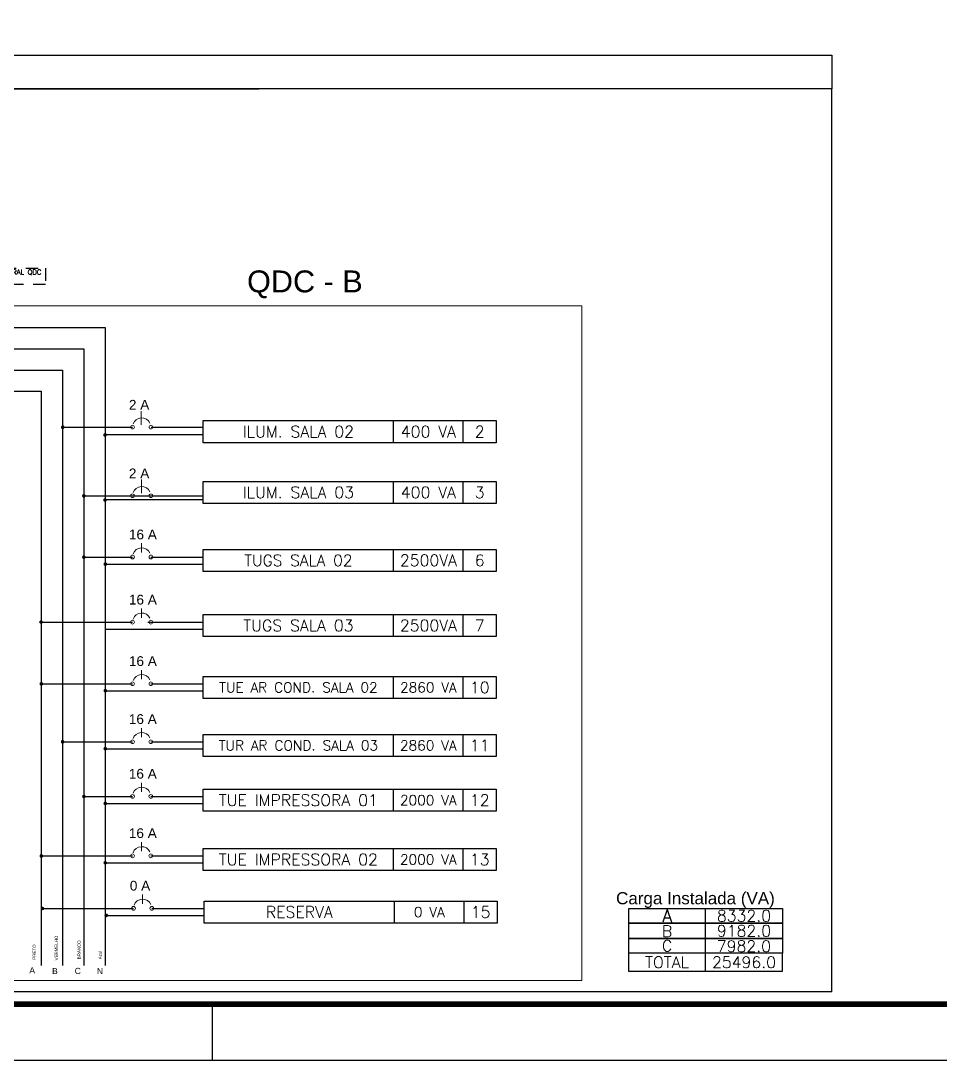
# Model space of a CAD drawing. Header units: metres. Extents: x 2999 to 3164, y 1641 to 1678.
# Drawn here: x 3071.59 to 3086.27, y 1640.57 to 1657.17 of the extents above; entities that cross this region are included whole.
import ezdxf

# ---------------------------------------------------------------- set-up
doc = ezdxf.new("R2010")
doc.units = ezdxf.units.M
doc.linetypes.add('CONTORNO_QUADRO_T', pattern=[0.35, 0.2, -0.15])
for name, color, linetype in [('2', 4, 'Continuous'), ('ARQ-FOLHA', 7, 'Continuous'), ('ELE-TEXTO04', 4, 'CONTORNO_QUADRO_T'), ('PDF3_COTA', 7, 'Continuous'), ('PDF3_DI-Barramento', 6, 'Continuous'), ('PDF3_DI-Barramento Fase 3', 4, 'Continuous'), ('PDF3_DIAGRAMA', 7, 'Continuous'), ('PDF3_Text', 7, 'Continuous'), ('VISTA FRONTAL', 7, 'Continuous')]:
    doc.layers.add(name, color=color, linetype=linetype)
doc.layers.add('PDF3_DI-Linhas do diagrama', color=7, linetype='Continuous', true_color=0xdcdcdc)
doc.layers.add('TOMADAS', color=20, linetype='Continuous', lineweight=13)
doc.styles.add('N', font='romans.shx', dxfattribs={"height": 0.13})
doc.styles.add('PDF Arial', font='arial.ttf')
doc.styles.add('SIMPLEX', font='simplex.shx', dxfattribs={"height": 0.1})
doc.styles.get("Standard").update_dxf_attribs({"font": 'arial.ttf', "height": 0.2})

# ---------------------------------------------------------------- blocks, each defined once
blk = doc.blocks.new('FOLHA A2')
at = {"layer": 'ARQ-FOLHA'}
for p, q in [((224, -420), (224, -410)), ((0, -420), (594, -420))]:
    blk.add_line(p, q, dxfattribs=at)
at = {"layer": 'ARQ-FOLHA', "const_width": 1}
blk.add_lwpolyline([(25, -410), (584, -410), (584, -10), (25, -10), (25, -410)], dxfattribs=at)

msp = doc.modelspace()

# ---------------------------------------------------------------- linework, layer by layer
at = {"ltscale": 0.005}
msp.add_line((3084.536, 1641.658), (3084.536, 1656.081), dxfattribs=at)
at = {"layer": 'ELE-TEXTO04'}
msp.add_lwpolyline([(3070.618, 1653.215), (3071.985, 1653.215), (3071.985, 1652.958), (3070.618, 1652.958)], close=True, dxfattribs=at)
at = {"layer": 'PDF3_COTA'}
for p, q in [((3074.495, 1650.555), (3072.938, 1650.555)), ((3074.495, 1649.516), (3072.937, 1649.516))]:
    msp.add_line(p, q, dxfattribs=at)
at = {"layer": 'PDF3_COTA', "lineweight": 25}
for points in [[(3072.257, 1650.679), (3073.373, 1650.679)], [(3073.67, 1650.679), (3074.5, 1650.679)], [(3077.542, 1650.43), (3077.542, 1650.783)], [(3078.652, 1650.43), (3078.652, 1650.783)], [(3077.542, 1649.459), (3077.542, 1649.812)], [(3078.652, 1649.459), (3078.652, 1649.812)], [(3072.597, 1649.583), (3074.5, 1649.583)], [(3077.542, 1648.373), (3077.542, 1648.726)], [(3078.652, 1648.373), (3078.652, 1648.726)], [(3072.597, 1648.603), (3073.373, 1648.603)], [(3072.935, 1648.49), (3074.5, 1648.49)], [(3073.665, 1648.603), (3074.5, 1648.603)], [(3077.542, 1647.334), (3077.542, 1647.687)], [(3078.652, 1647.334), (3078.652, 1647.687)], [(3071.917, 1647.564), (3073.373, 1647.564)], [(3073.617, 1647.564), (3074.5, 1647.564)], [(3072.935, 1647.454), (3074.5, 1647.454)], [(3077.542, 1646.345), (3077.542, 1646.697)], [(3078.652, 1646.345), (3078.652, 1646.697)], [(3071.917, 1646.579), (3073.373, 1646.579)], [(3073.665, 1646.579), (3074.5, 1646.579)], [(3072.935, 1646.468), (3074.5, 1646.468)], [(3072.257, 1645.652), (3073.372, 1645.652)], [(3073.665, 1645.652), (3074.499, 1645.652)], [(3077.541, 1645.419), (3077.541, 1645.771)], [(3078.651, 1645.419), (3078.651, 1645.771)], [(3072.934, 1645.542), (3074.499, 1645.542)], [(3077.541, 1644.545), (3077.541, 1644.898)], [(3078.651, 1644.545), (3078.651, 1644.898)], [(3072.597, 1644.779), (3073.372, 1644.779)], [(3072.934, 1644.669), (3074.499, 1644.669)], [(3073.665, 1644.779), (3074.499, 1644.779)], [(3071.917, 1643.831), (3073.372, 1643.831)], [(3073.665, 1643.831), (3074.499, 1643.831)], [(3077.541, 1643.597), (3077.541, 1643.949)], [(3078.651, 1643.597), (3078.651, 1643.949)], [(3072.934, 1643.72), (3074.499, 1643.72)], [(3071.933, 1642.991), (3073.387, 1642.991)], [(3073.68, 1642.991), (3074.515, 1642.991)], [(3077.557, 1642.757), (3077.557, 1643.11)], [(3078.666, 1642.757), (3078.666, 1643.11)], [(3082.52, 1641.988), (3082.52, 1642.404), (3082.52, 1642.599), (3082.52, 1642.798), (3082.52, 1642.993)], [(3072.95, 1642.881), (3074.515, 1642.881)]]:
    msp.add_lwpolyline(points, dxfattribs=at)
for points in [[(3074.5, 1650.43), (3074.5, 1650.783), (3079.181, 1650.783), (3079.181, 1650.43), (3074.824, 1650.43)], [(3074.5, 1649.459), (3074.5, 1649.812), (3079.181, 1649.812), (3079.181, 1649.459), (3074.824, 1649.459)], [(3074.5, 1648.373), (3074.5, 1648.726), (3079.181, 1648.726), (3079.181, 1648.373), (3074.824, 1648.373)], [(3074.5, 1647.334), (3074.5, 1647.687), (3079.181, 1647.687), (3079.181, 1647.334), (3074.824, 1647.334)], [(3074.5, 1646.345), (3074.5, 1646.697), (3079.181, 1646.697), (3079.181, 1646.345), (3074.824, 1646.345)], [(3074.499, 1645.419), (3074.499, 1645.771), (3079.18, 1645.771), (3079.18, 1645.419), (3074.823, 1645.419)], [(3074.499, 1644.545), (3074.499, 1644.898), (3079.18, 1644.898), (3079.18, 1644.545), (3074.823, 1644.545)], [(3074.499, 1643.597), (3074.499, 1643.949), (3079.18, 1643.949), (3079.18, 1643.597), (3074.823, 1643.597)], [(3074.515, 1642.757), (3074.515, 1643.11), (3079.196, 1643.11), (3079.196, 1642.757), (3074.839, 1642.757)], [(3081.295, 1642.798), (3081.295, 1642.993), (3083.748, 1642.993), (3083.748, 1642.754), (3081.295, 1642.754)], [(3081.295, 1642.558), (3081.295, 1642.754), (3083.748, 1642.754), (3083.748, 1642.514), (3081.295, 1642.514)], [(3081.295, 1642.316), (3081.295, 1642.514), (3083.748, 1642.514), (3083.748, 1642.275), (3081.295, 1642.275)], [(3083.748, 1642.275), (3081.292, 1642.275), (3081.292, 1641.988), (3083.748, 1641.988)]]:
    msp.add_lwpolyline(points, close=True, dxfattribs=at)
at = {"layer": 'PDF3_DI-Barramento', "ltscale": 0.005}
for p, q in [((3070.152, 1651.931), (3072.597, 1651.931)), ((3072.597, 1651.931), (3072.597, 1642.082)), ((3070.152, 1651.591), (3072.257, 1651.591)), ((3072.257, 1651.591), (3072.257, 1642.082)), ((3070.152, 1651.251), (3071.917, 1651.251)), ((3071.917, 1651.251), (3071.917, 1642.082))]:
    msp.add_line(p, q, dxfattribs=at)
at = {"layer": 'PDF3_DI-Barramento Fase 3', "ltscale": 0.005}
for p, q in [((3067.474, 1652.272), (3072.937, 1652.271)), ((3072.937, 1652.271), (3072.937, 1642.082))]:
    msp.add_line(p, q, dxfattribs=at)
at = {"layer": 'PDF3_DI-Linhas do diagrama', "transparency": 33554559}
for points in [[(3072.259, 1650.679), (3072.234, 1650.691), (3072.231, 1650.679)], [(3072.231, 1650.679), (3072.234, 1650.663), (3072.259, 1650.679)], [(3072.244, 1650.704), (3072.259, 1650.679), (3072.234, 1650.691)], [(3072.234, 1650.663), (3072.259, 1650.679), (3072.244, 1650.65)], [(3072.259, 1650.707), (3072.244, 1650.704), (3072.259, 1650.679)], [(3072.259, 1650.679), (3072.244, 1650.65), (3072.259, 1650.647)], [(3072.259, 1650.679), (3072.275, 1650.704), (3072.259, 1650.707)], [(3072.285, 1650.691), (3072.259, 1650.679), (3072.275, 1650.704)], [(3072.288, 1650.679), (3072.285, 1650.691), (3072.259, 1650.679)], [(3072.259, 1650.647), (3072.275, 1650.65), (3072.259, 1650.679)], [(3072.275, 1650.65), (3072.259, 1650.679), (3072.285, 1650.663)], [(3072.259, 1650.679), (3072.285, 1650.663), (3072.288, 1650.679)], [(3072.934, 1650.555), (3072.909, 1650.568), (3072.906, 1650.555)], [(3072.906, 1650.555), (3072.909, 1650.539), (3072.934, 1650.555)], [(3072.921, 1650.58), (3072.934, 1650.555), (3072.909, 1650.568)], [(3072.909, 1650.539), (3072.934, 1650.555), (3072.921, 1650.527)], [(3072.934, 1650.583), (3072.921, 1650.58), (3072.934, 1650.555)], [(3072.934, 1650.555), (3072.921, 1650.527), (3072.934, 1650.523)], [(3072.934, 1650.555), (3072.95, 1650.58), (3072.934, 1650.583)], [(3072.959, 1650.568), (3072.934, 1650.555), (3072.95, 1650.58)], [(3072.965, 1650.555), (3072.959, 1650.568), (3072.934, 1650.555)], [(3072.934, 1650.523), (3072.95, 1650.527), (3072.934, 1650.555)], [(3072.95, 1650.527), (3072.934, 1650.555), (3072.959, 1650.539)], [(3072.934, 1650.555), (3072.959, 1650.539), (3072.965, 1650.555)], [(3072.596, 1649.582), (3072.571, 1649.594), (3072.568, 1649.582)], [(3072.568, 1649.582), (3072.571, 1649.566), (3072.596, 1649.582)], [(3072.584, 1649.607), (3072.596, 1649.582), (3072.571, 1649.594)], [(3072.571, 1649.566), (3072.596, 1649.582), (3072.584, 1649.554)], [(3072.596, 1649.61), (3072.584, 1649.607), (3072.596, 1649.582)], [(3072.596, 1649.582), (3072.584, 1649.554), (3072.596, 1649.55)], [(3072.596, 1649.582), (3072.612, 1649.607), (3072.596, 1649.61)], [(3072.622, 1649.594), (3072.596, 1649.582), (3072.612, 1649.607)], [(3072.628, 1649.582), (3072.622, 1649.594), (3072.596, 1649.582)], [(3072.596, 1649.55), (3072.612, 1649.554), (3072.596, 1649.582)], [(3072.612, 1649.554), (3072.596, 1649.582), (3072.622, 1649.566)], [(3072.596, 1649.582), (3072.622, 1649.566), (3072.628, 1649.582)], [(3072.933, 1649.516), (3072.908, 1649.529), (3072.905, 1649.516)], [(3072.905, 1649.516), (3072.908, 1649.5), (3072.933, 1649.516)], [(3072.921, 1649.541), (3072.933, 1649.516), (3072.908, 1649.529)], [(3072.908, 1649.5), (3072.933, 1649.516), (3072.921, 1649.488)], [(3072.933, 1649.544), (3072.921, 1649.541), (3072.933, 1649.516)], [(3072.933, 1649.516), (3072.921, 1649.488), (3072.933, 1649.485)], [(3072.933, 1649.516), (3072.949, 1649.541), (3072.933, 1649.544)], [(3072.958, 1649.529), (3072.933, 1649.516), (3072.949, 1649.541)], [(3072.965, 1649.516), (3072.958, 1649.529), (3072.933, 1649.516)], [(3072.933, 1649.485), (3072.949, 1649.488), (3072.933, 1649.516)], [(3072.949, 1649.488), (3072.933, 1649.516), (3072.958, 1649.5)], [(3072.933, 1649.516), (3072.958, 1649.5), (3072.965, 1649.516)], [(3072.581, 1648.629), (3072.597, 1648.603), (3072.572, 1648.616)], [(3072.597, 1648.632), (3072.581, 1648.629), (3072.597, 1648.603)], [(3072.597, 1648.603), (3072.61, 1648.629), (3072.597, 1648.632)], [(3072.622, 1648.616), (3072.597, 1648.603), (3072.61, 1648.629)], [(3072.597, 1648.603), (3072.572, 1648.616), (3072.566, 1648.603)], [(3072.566, 1648.603), (3072.572, 1648.588), (3072.597, 1648.603)], [(3072.572, 1648.588), (3072.597, 1648.603), (3072.581, 1648.578)], [(3072.597, 1648.603), (3072.581, 1648.578), (3072.597, 1648.572)], [(3072.625, 1648.603), (3072.622, 1648.616), (3072.597, 1648.603)], [(3072.597, 1648.572), (3072.61, 1648.578), (3072.597, 1648.603)], [(3072.61, 1648.578), (3072.597, 1648.603), (3072.622, 1648.588)], [(3072.597, 1648.603), (3072.622, 1648.588), (3072.625, 1648.603)], [(3072.938, 1648.49), (3072.913, 1648.506), (3072.91, 1648.49)], [(3072.91, 1648.49), (3072.913, 1648.474), (3072.938, 1648.49)], [(3072.925, 1648.515), (3072.938, 1648.49), (3072.913, 1648.506)], [(3072.913, 1648.474), (3072.938, 1648.49), (3072.925, 1648.465)], [(3072.938, 1648.518), (3072.925, 1648.515), (3072.938, 1648.49)], [(3072.938, 1648.49), (3072.925, 1648.465), (3072.938, 1648.462)], [(3072.938, 1648.49), (3072.954, 1648.515), (3072.938, 1648.518)], [(3072.966, 1648.506), (3072.938, 1648.49), (3072.954, 1648.515)], [(3072.97, 1648.49), (3072.966, 1648.506), (3072.938, 1648.49)], [(3072.938, 1648.462), (3072.954, 1648.465), (3072.938, 1648.49)], [(3072.954, 1648.465), (3072.938, 1648.49), (3072.966, 1648.474)], [(3072.938, 1648.49), (3072.966, 1648.474), (3072.97, 1648.49)], [(3071.913, 1647.564), (3071.888, 1647.58), (3071.885, 1647.564)], [(3071.885, 1647.564), (3071.888, 1647.552), (3071.913, 1647.564)], [(3071.898, 1647.589), (3071.913, 1647.564), (3071.888, 1647.58)], [(3071.888, 1647.552), (3071.913, 1647.564), (3071.898, 1647.539)], [(3071.913, 1647.596), (3071.898, 1647.589), (3071.913, 1647.564)], [(3071.913, 1647.564), (3071.898, 1647.539), (3071.913, 1647.536)], [(3071.913, 1647.564), (3071.929, 1647.589), (3071.913, 1647.596)], [(3071.939, 1647.58), (3071.913, 1647.564), (3071.929, 1647.589)], [(3071.942, 1647.564), (3071.939, 1647.58), (3071.913, 1647.564)], [(3071.913, 1647.536), (3071.929, 1647.539), (3071.913, 1647.564)], [(3071.929, 1647.539), (3071.913, 1647.564), (3071.939, 1647.552)], [(3071.913, 1647.564), (3071.939, 1647.552), (3071.942, 1647.564)], [(3071.917, 1646.579), (3071.892, 1646.594), (3071.889, 1646.579)], [(3071.889, 1646.579), (3071.892, 1646.563), (3071.917, 1646.579)], [(3071.901, 1646.604), (3071.917, 1646.579), (3071.892, 1646.594)], [(3071.892, 1646.563), (3071.917, 1646.579), (3071.901, 1646.553)], [(3071.917, 1646.61), (3071.901, 1646.604), (3071.917, 1646.579)], [(3071.917, 1646.579), (3071.901, 1646.553), (3071.917, 1646.55)], [(3071.917, 1646.579), (3071.933, 1646.604), (3071.917, 1646.61)], [(3071.942, 1646.594), (3071.917, 1646.579), (3071.933, 1646.604)], [(3071.945, 1646.579), (3071.942, 1646.594), (3071.917, 1646.579)], [(3071.917, 1646.55), (3071.933, 1646.553), (3071.917, 1646.579)], [(3071.933, 1646.553), (3071.917, 1646.579), (3071.942, 1646.563)], [(3071.917, 1646.579), (3071.942, 1646.563), (3071.945, 1646.579)], [(3072.938, 1646.468), (3072.913, 1646.481), (3072.91, 1646.468)], [(3072.925, 1646.494), (3072.938, 1646.468), (3072.913, 1646.481)], [(3072.938, 1646.497), (3072.925, 1646.494), (3072.938, 1646.468)], [(3072.938, 1646.468), (3072.954, 1646.494), (3072.938, 1646.497)], [(3072.966, 1646.481), (3072.938, 1646.468), (3072.954, 1646.494)], [(3072.97, 1646.468), (3072.966, 1646.481), (3072.938, 1646.468)], [(3072.91, 1646.468), (3072.913, 1646.453), (3072.938, 1646.468)], [(3072.913, 1646.453), (3072.938, 1646.468), (3072.925, 1646.443)], [(3072.938, 1646.468), (3072.925, 1646.443), (3072.938, 1646.437)], [(3072.938, 1646.437), (3072.954, 1646.443), (3072.938, 1646.468)], [(3072.954, 1646.443), (3072.938, 1646.468), (3072.966, 1646.453)], [(3072.938, 1646.468), (3072.966, 1646.453), (3072.97, 1646.468)], [(3072.257, 1645.652), (3072.232, 1645.668), (3072.229, 1645.652)], [(3072.229, 1645.652), (3072.232, 1645.637), (3072.257, 1645.652)], [(3072.241, 1645.678), (3072.257, 1645.652), (3072.232, 1645.668)], [(3072.232, 1645.637), (3072.257, 1645.652), (3072.241, 1645.627)], [(3072.257, 1645.684), (3072.241, 1645.678), (3072.257, 1645.652)], [(3072.257, 1645.652), (3072.241, 1645.627), (3072.257, 1645.624)], [(3072.257, 1645.652), (3072.273, 1645.678), (3072.257, 1645.684)], [(3072.282, 1645.668), (3072.257, 1645.652), (3072.273, 1645.678)], [(3072.285, 1645.652), (3072.282, 1645.668), (3072.257, 1645.652)], [(3072.257, 1645.624), (3072.273, 1645.627), (3072.257, 1645.652)], [(3072.273, 1645.627), (3072.257, 1645.652), (3072.282, 1645.637)], [(3072.257, 1645.652), (3072.282, 1645.637), (3072.285, 1645.652)], [(3072.937, 1645.542), (3072.912, 1645.555), (3072.909, 1645.542)], [(3072.909, 1645.542), (3072.912, 1645.526), (3072.937, 1645.542)], [(3072.924, 1645.567), (3072.937, 1645.542), (3072.912, 1645.555)], [(3072.912, 1645.526), (3072.937, 1645.542), (3072.924, 1645.517)], [(3072.937, 1645.571), (3072.924, 1645.567), (3072.937, 1645.542)], [(3072.937, 1645.542), (3072.924, 1645.517), (3072.937, 1645.511)], [(3072.937, 1645.542), (3072.953, 1645.567), (3072.937, 1645.571)], [(3072.965, 1645.555), (3072.937, 1645.542), (3072.953, 1645.567)], [(3072.969, 1645.542), (3072.965, 1645.555), (3072.937, 1645.542)], [(3072.937, 1645.511), (3072.953, 1645.517), (3072.937, 1645.542)], [(3072.953, 1645.517), (3072.937, 1645.542), (3072.965, 1645.526)], [(3072.937, 1645.542), (3072.965, 1645.526), (3072.969, 1645.542)], [(3072.597, 1644.81), (3072.581, 1644.804), (3072.597, 1644.779)], [(3072.597, 1644.779), (3072.613, 1644.804), (3072.597, 1644.81)], [(3072.597, 1644.779), (3072.572, 1644.795), (3072.569, 1644.779)], [(3072.569, 1644.779), (3072.572, 1644.763), (3072.597, 1644.779)], [(3072.581, 1644.804), (3072.597, 1644.779), (3072.572, 1644.795)], [(3072.572, 1644.763), (3072.597, 1644.779), (3072.581, 1644.754)], [(3072.597, 1644.779), (3072.581, 1644.754), (3072.597, 1644.751)], [(3072.622, 1644.795), (3072.597, 1644.779), (3072.613, 1644.804)], [(3072.625, 1644.779), (3072.622, 1644.795), (3072.597, 1644.779)], [(3072.597, 1644.751), (3072.613, 1644.754), (3072.597, 1644.779)], [(3072.613, 1644.754), (3072.597, 1644.779), (3072.622, 1644.763)], [(3072.597, 1644.779), (3072.622, 1644.763), (3072.625, 1644.779)], [(3072.937, 1644.669), (3072.912, 1644.681), (3072.909, 1644.669)], [(3072.909, 1644.669), (3072.912, 1644.653), (3072.937, 1644.669)], [(3072.924, 1644.694), (3072.937, 1644.669), (3072.912, 1644.681)], [(3072.912, 1644.653), (3072.937, 1644.669), (3072.924, 1644.644)], [(3072.937, 1644.697), (3072.924, 1644.694), (3072.937, 1644.669)], [(3072.937, 1644.669), (3072.924, 1644.644), (3072.937, 1644.637)], [(3072.937, 1644.669), (3072.953, 1644.694), (3072.937, 1644.697)], [(3072.965, 1644.681), (3072.937, 1644.669), (3072.953, 1644.694)], [(3072.969, 1644.669), (3072.965, 1644.681), (3072.937, 1644.669)], [(3072.937, 1644.637), (3072.953, 1644.644), (3072.937, 1644.669)], [(3072.953, 1644.644), (3072.937, 1644.669), (3072.965, 1644.653)], [(3072.937, 1644.669), (3072.965, 1644.653), (3072.969, 1644.669)], [(3071.917, 1643.831), (3071.892, 1643.846), (3071.889, 1643.831)], [(3071.889, 1643.831), (3071.892, 1643.815), (3071.917, 1643.831)], [(3071.901, 1643.856), (3071.917, 1643.831), (3071.892, 1643.846)], [(3071.892, 1643.815), (3071.917, 1643.831), (3071.901, 1643.805)], [(3071.917, 1643.862), (3071.901, 1643.856), (3071.917, 1643.831)], [(3071.917, 1643.831), (3071.901, 1643.805), (3071.917, 1643.802)], [(3071.917, 1643.831), (3071.933, 1643.856), (3071.917, 1643.862)], [(3071.942, 1643.846), (3071.917, 1643.831), (3071.933, 1643.856)], [(3071.945, 1643.831), (3071.942, 1643.846), (3071.917, 1643.831)], [(3071.917, 1643.802), (3071.933, 1643.805), (3071.917, 1643.831)], [(3071.933, 1643.805), (3071.917, 1643.831), (3071.942, 1643.815)], [(3071.917, 1643.831), (3071.942, 1643.815), (3071.945, 1643.831)], [(3072.937, 1643.72), (3072.912, 1643.733), (3072.909, 1643.72)], [(3072.909, 1643.72), (3072.912, 1643.705), (3072.937, 1643.72)], [(3072.924, 1643.746), (3072.937, 1643.72), (3072.912, 1643.733)], [(3072.912, 1643.705), (3072.937, 1643.72), (3072.924, 1643.695)], [(3072.937, 1643.749), (3072.924, 1643.746), (3072.937, 1643.72)], [(3072.937, 1643.72), (3072.924, 1643.695), (3072.937, 1643.689)], [(3072.937, 1643.72), (3072.953, 1643.746), (3072.937, 1643.749)], [(3072.965, 1643.733), (3072.937, 1643.72), (3072.953, 1643.746)], [(3072.969, 1643.72), (3072.965, 1643.733), (3072.937, 1643.72)], [(3072.937, 1643.689), (3072.953, 1643.695), (3072.937, 1643.72)], [(3072.953, 1643.695), (3072.937, 1643.72), (3072.965, 1643.705)], [(3072.937, 1643.72), (3072.965, 1643.705), (3072.969, 1643.72)], [(3071.933, 1642.991), (3071.908, 1643.007), (3071.904, 1642.991)], [(3071.904, 1642.991), (3071.908, 1642.975), (3071.933, 1642.991)], [(3071.917, 1643.016), (3071.933, 1642.991), (3071.908, 1643.007)], [(3071.908, 1642.975), (3071.933, 1642.991), (3071.917, 1642.966)], [(3071.933, 1643.023), (3071.917, 1643.016), (3071.933, 1642.991)], [(3071.933, 1642.991), (3071.917, 1642.966), (3071.933, 1642.963)], [(3071.933, 1642.991), (3071.949, 1643.016), (3071.933, 1643.023)], [(3071.958, 1643.007), (3071.933, 1642.991), (3071.949, 1643.016)], [(3071.961, 1642.991), (3071.958, 1643.007), (3071.933, 1642.991)], [(3071.933, 1642.963), (3071.949, 1642.966), (3071.933, 1642.991)], [(3071.949, 1642.966), (3071.933, 1642.991), (3071.958, 1642.975)], [(3071.933, 1642.991), (3071.958, 1642.975), (3071.961, 1642.991)], [(3072.953, 1642.881), (3072.928, 1642.894), (3072.924, 1642.881)], [(3072.924, 1642.881), (3072.928, 1642.865), (3072.953, 1642.881)], [(3072.94, 1642.906), (3072.953, 1642.881), (3072.928, 1642.894)], [(3072.928, 1642.865), (3072.953, 1642.881), (3072.94, 1642.856)], [(3072.953, 1642.909), (3072.94, 1642.906), (3072.953, 1642.881)], [(3072.953, 1642.881), (3072.94, 1642.856), (3072.953, 1642.85)], [(3072.953, 1642.881), (3072.969, 1642.906), (3072.953, 1642.909)], [(3072.981, 1642.894), (3072.953, 1642.881), (3072.969, 1642.906)], [(3072.984, 1642.881), (3072.981, 1642.894), (3072.953, 1642.881)], [(3072.953, 1642.85), (3072.969, 1642.856), (3072.953, 1642.881)], [(3072.969, 1642.856), (3072.953, 1642.881), (3072.981, 1642.865)], [(3072.953, 1642.881), (3072.981, 1642.865), (3072.984, 1642.881)]]:
    msp.add_solid(points, dxfattribs=at)
at = {"layer": 'PDF3_DIAGRAMA', "color": 1, "lineweight": 5}
for points in [[(3073.513, 1650.715), (3073.513, 1650.935)], [(3073.518, 1649.624), (3073.518, 1649.844)], [(3073.517, 1648.676), (3073.517, 1648.824)], [(3073.517, 1647.635), (3073.517, 1647.783)], [(3073.517, 1646.654), (3073.517, 1646.799)], [(3073.517, 1645.728), (3073.517, 1645.873)], [(3073.517, 1644.855), (3073.517, 1644.999)], [(3073.517, 1643.906), (3073.517, 1644.051)], [(3073.532, 1643.067), (3073.532, 1643.212)]]:
    msp.add_lwpolyline(points, dxfattribs=at)
for centre in [(3073.374, 1650.679), (3073.667, 1650.679), (3073.374, 1649.583), (3073.667, 1649.583), (3073.374, 1648.605), (3073.667, 1648.605), (3073.374, 1647.564), (3073.667, 1647.564), (3073.374, 1646.58), (3073.667, 1646.58), (3073.373, 1645.654), (3073.666, 1645.654), (3073.373, 1644.781), (3073.666, 1644.781), (3073.373, 1643.832), (3073.666, 1643.832), (3073.389, 1642.993), (3073.682, 1642.993)]:
    msp.add_circle(centre, 0.0299, dxfattribs=at)
for centre in [(3073.519, 1650.679), (3073.519, 1649.583), (3073.519, 1648.605), (3073.519, 1647.564), (3073.519, 1646.58), (3073.518, 1645.654), (3073.518, 1644.781), (3073.518, 1643.832), (3073.534, 1642.993)]:
    msp.add_arc(centre, 0.146, 24.9999, 159.9994, dxfattribs=at)
at = {"layer": 'TOMADAS', "ltscale": 0.005}
msp.add_lwpolyline([(3069.256, 1652.617), (3080.547, 1652.617), (3080.547, 1641.843), (3069.256, 1641.843)], close=True, dxfattribs=at)
at = {"layer": 'VISTA FRONTAL', "color": 0, "ltscale": 0.25}
for p, q in [((3057.432, 1656.081), (3075.392, 1656.081)), ((3084.536, 1641.658), (3057.432, 1641.658))]:
    msp.add_line(p, q, dxfattribs=at)
msp.add_lwpolyline([(3084.538, 1656.081), (3057.432, 1656.081), (3057.432, 1656.621), (3084.538, 1656.621)], close=True, dxfattribs=at)

# ---------------------------------------------------------------- block references
at = {"layer": 'ARQ-FOLHA', "xscale": 0.08952391981061225, "yscale": 0.08952391981061225, "zscale": 0.08952391981061225}
msp.add_blockref('FOLHA A2', (3054.594, 1678.168), dxfattribs=at)

# ---------------------------------------------------------------- texts
at = {"ltscale": 0.005, "insert": (3071.301, 1653.087), "char_height": 0.08, "attachment_point": 5, "style": 'SIMPLEX'}
msp.add_mtext_dynamic_manual_height_columns('DISJUNTOR GERAL QDC -B', width=1.36737, gutter_width=0.5, heights=[0], dxfattribs=at)
at = {"attachment_point": 5, "style": 'N'}
for s, width, gutter_width, insert, char_height in [('ILUM. SALA 02', 3.04204, 0.917, (3076.021, 1650.606), 0.18339), ('400 VA', 1.10964, 0.917, (3078.097, 1650.606), 0.1834), ('2', 0.5296, 0.917, (3078.916, 1650.606), 0.183), ('ILUM. SALA 03', 3.04204, 0.917, (3076.021, 1649.636), 0.18339), ('400 VA', 1.10964, 0.917, (3078.097, 1649.636), 0.1834), ('3', 0.5296, 0.917, (3078.916, 1649.636), 0.183), ('TUGS SALA 02', 3.04204, 0.917, (3076.021, 1648.55), 0.18), ('2500VA', 1.10964, 0.917, (3078.097, 1648.55), 0.1834), ('6', 0.5296, 0.917, (3078.916, 1648.55), 0.183), ('TUGS SALA 03', 3.04204, 0.917, (3076.021, 1647.51), 0.18339), ('2500VA', 1.10964, 0.917, (3078.097, 1647.51), 0.1834), ('7', 0.5296, 0.917, (3078.916, 1647.51), 0.183), ('TUE AR COND. SALA 02', 4.91514, 0.917, (3076.021, 1646.521), 0.16), ('2860 VA', 2.01781, 0.917, (3078.097, 1646.521), 0.16), ('10', 0.5296, 0.917, (3078.916, 1646.521), 0.1834), ('TUR AR COND. SALA 03', 3.04204, 0.917, (3076.02, 1645.595), 0.16), ('2860 VA', 1.56373, 0.917, (3078.096, 1645.595), 0.16), ('11', 0.5296, 0.917, (3078.916, 1645.595), 0.1834), ('TUE IMPRESSORA 01', 3.04204, 0.917, (3076.02, 1644.721), 0.18339), ('12', 0.5296, 0.917, (3078.916, 1644.721), 0.1834), ('2000 VA', 1.93267, 0.917, (3078.096, 1644.721), 0.16), ('TUE IMPRESSORA 02', 3.04204, 0.917, (3076.02, 1643.773), 0.18339), ('2000 VA', 1.10964, 0.917, (3078.096, 1643.773), 0.16), ('13', 0.5296, 0.917, (3078.916, 1643.773), 0.1834), ('RESERVA', 3.04204, 0.917, (3076.036, 1642.934), 0.1834), ('0 VA', 1.10964, 0.917, (3078.112, 1642.934), 0.16), ('15', 0.5296, 0.917, (3078.931, 1642.934), 0.1834), ('A', 1.22658, 0.119, (3081.908, 1642.873), 0.198), ('8332.0', 1.22658, 0.917, (3083.135, 1642.873), 0.1834), ('B', 1.225, 0.917, (3081.907, 1642.628), 0.183), ('9182.0', 1.22658, 0.917, (3083.135, 1642.634), 0.1834), ('C', 1.225, 0.917, (3081.907, 1642.395), 0.183), ('7982.0', 1.22815, 0.917, (3083.134, 1642.388), 0.1834), ('TOTAL', 1.22815, 0.917, (3081.906, 1642.132), 0.1834), ('25496.0', 1.22658, 0.917, (3083.135, 1642.132), 0.1834)]:
    msp.add_mtext_dynamic_manual_height_columns(s, width=width, gutter_width=gutter_width, heights=[0], dxfattribs=dict(at, insert=insert, char_height=char_height))
at = {"layer": '2', "ltscale": 0.005, "insert": (3076.125, 1652.958), "char_height": 0.35, "attachment_point": 5}
msp.add_mtext_dynamic_manual_height_columns('QDC - B', width=4.46411, gutter_width=0.5, heights=[0], dxfattribs=at)
at = {"layer": 'PDF3_Text', "attachment_point": 7, "style": 'PDF Arial'}
for s, insert, char_height in [('2 A', (3073.315, 1650.958), 0.1554), ('2 A', (3073.315, 1649.862), 0.1554), ('16 A', (3073.315, 1648.884), 0.1554), ('16 A', (3073.315, 1647.843), 0.1554), ('16 A', (3073.315, 1646.862), 0.1554), ('16 A', (3073.314, 1645.936), 0.1554), ('16 A', (3073.314, 1645.063), 0.1554), ('16 A', (3073.314, 1644.114), 0.1554), ('0 A', (3073.33, 1643.275), 0.1554), ('Carga Instalada (VA)', (3081.093, 1642.999), 0.19429)]:
    msp.add_mtext(s, dxfattribs=dict(at, insert=insert, char_height=char_height))
at = {"layer": 'PDF3_Text', "color": 6, "char_height": 0.0505, "attachment_point": 7, "rotation": 90, "style": 'PDF Arial'}
for s, insert in [('VERMELHO', (3072.183, 1642.161)), ('PRETO', (3071.83, 1642.173)), ('BRANCO', (3072.545, 1642.18))]:
    msp.add_mtext(s, dxfattribs=dict(at, insert=insert))
at = {"layer": 'PDF3_Text', "color": 4, "insert": (3072.882, 1642.18), "char_height": 0.0505, "attachment_point": 7, "rotation": 90, "style": 'PDF Arial'}
msp.add_mtext('Azul', dxfattribs=at)
at = {"layer": 'PDF3_Text', "color": 6, "char_height": 0.0981, "attachment_point": 7, "style": 'PDF Arial'}
for s, insert in [('A', (3071.726, 1641.953)), ('B', (3072.088, 1641.942)), ('C', (3072.45, 1641.943))]:
    msp.add_mtext(s, dxfattribs=dict(at, insert=insert))
at = {"layer": 'PDF3_Text', "color": 4, "insert": (3072.803, 1641.943), "char_height": 0.0981, "attachment_point": 7, "style": 'PDF Arial'}
msp.add_mtext('N', dxfattribs=at)

doc.saveas('drawing.dxf')
